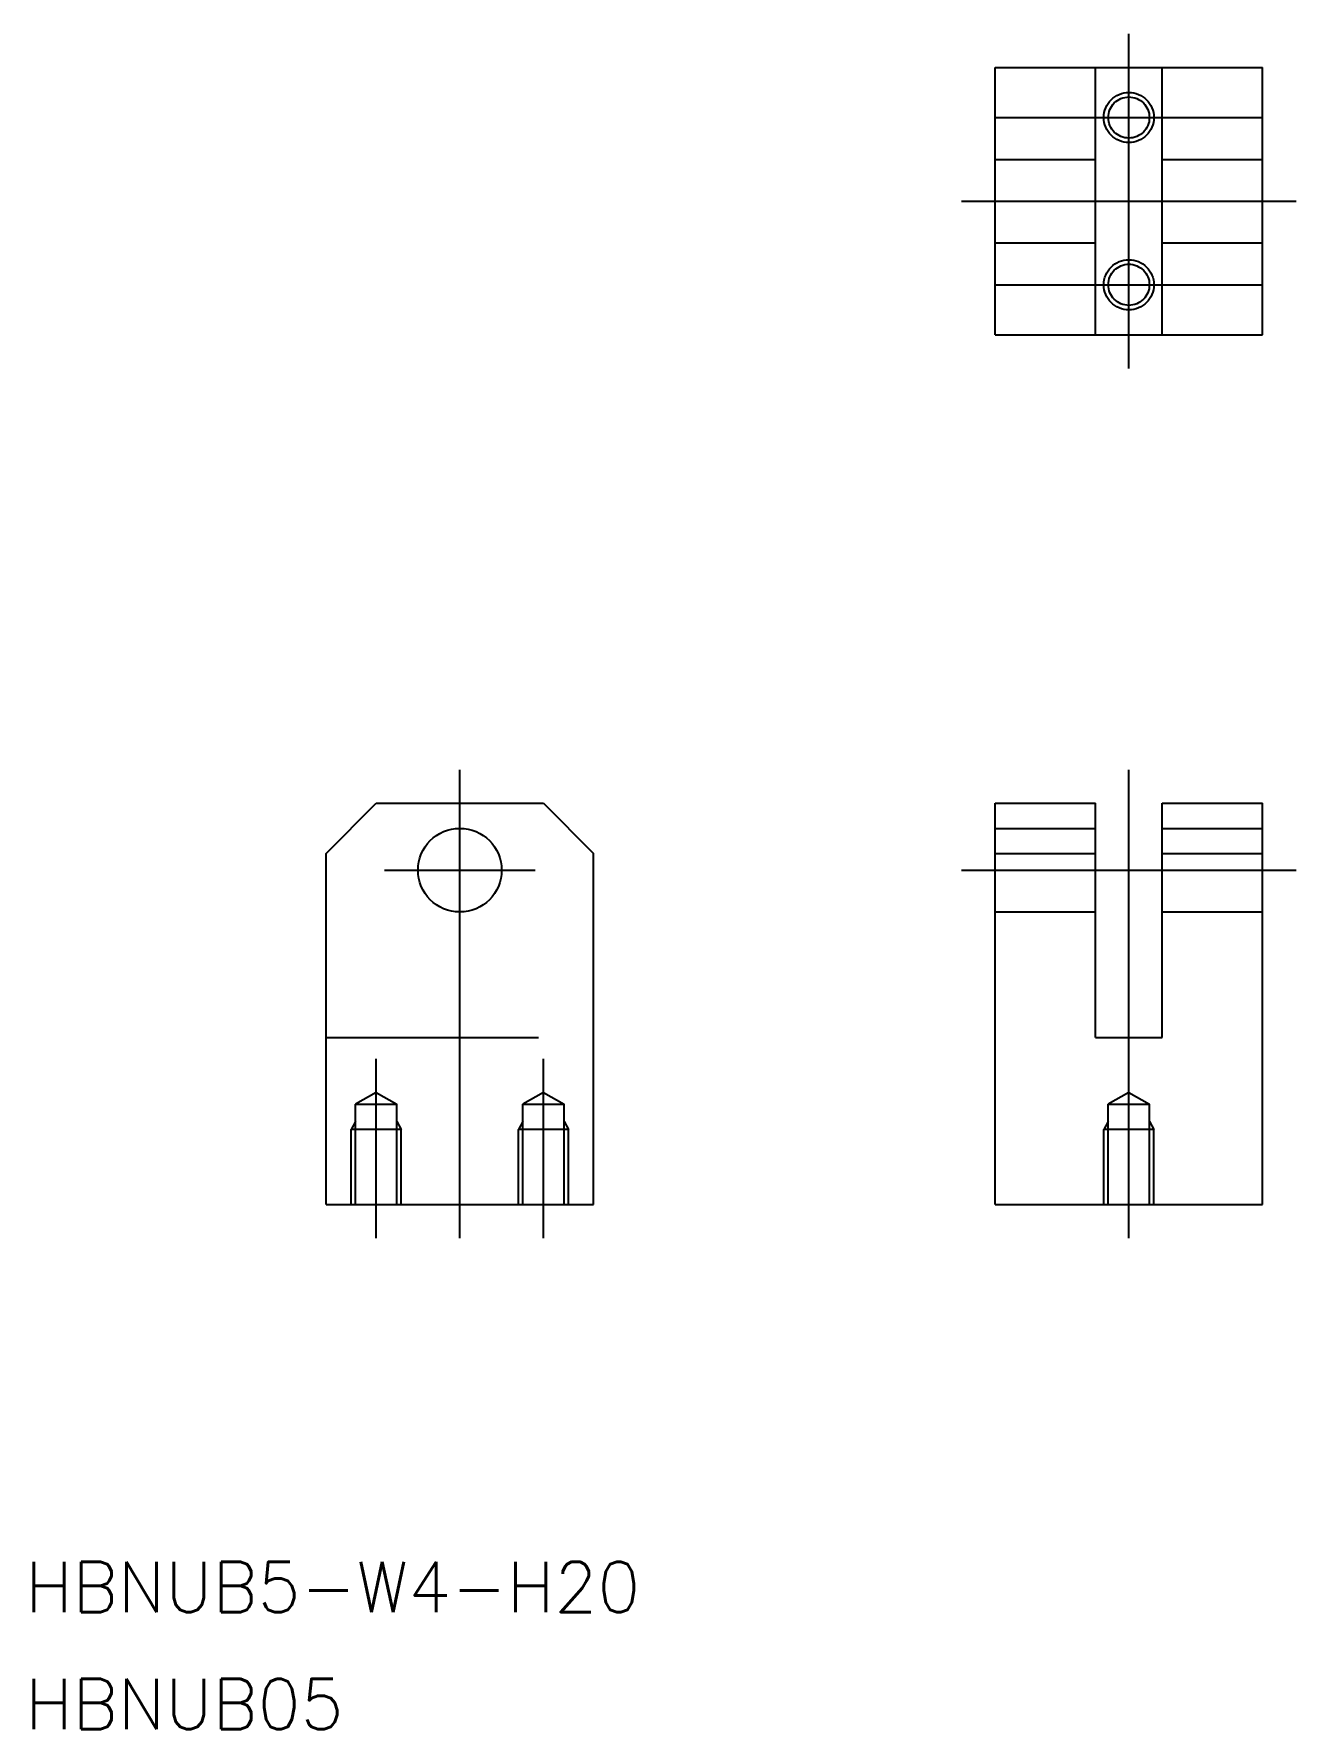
# Model space of a CAD drawing. Extents: x -25 to 50, y -51 to 50.
import ezdxf

# ---------------------------------------------------------------- set-up
doc = ezdxf.new("R2010")
doc.units = 0
doc.linetypes.add('CENTER', pattern=[50.8, 31.75, -6.35, 6.35, -6.35])
doc.linetypes.add('DASHED', pattern=[19.05, 12.7, -6.35])
doc.layers.get('0').update_dxf_attribs({"linetype": 'CONTINUOUS'})
doc.layers.add('CENTER', color=1, linetype='CENTER')
doc.styles.get("Standard").update_dxf_attribs({"font": 'txt.shx', "height": 3, "bigfont": 'bigfont.shx'})

msp = doc.modelspace()

# ---------------------------------------------------------------- linework, layer by layer
at = {"color": 7, "linetype": 'CONTINUOUS'}
for p, q in [((32, 32), (32, 48)), ((32, 48), (48, 48)), ((38, 32), (38, 48)), ((42, 32), (42, 48)), ((48, 32), (48, 48)), ((32, 45), (38, 45)), ((42, 45), (48, 45)), ((32, 35), (38, 35)), ((42, 35), (48, 35)), ((32, 32), (48, 32)), ((-8, 1), (-5, 4)), ((-5, 4), (5, 4)), ((5, 4), (8, 1)), ((32, -20), (32, 4)), ((32, 4), (38, 4)), ((38, -10), (38, 4)), ((42, 4), (48, 4)), ((42, -10), (42, 4)), ((48, -20), (48, 4)), ((-8, -20), (-8, 1)), ((8, -20), (8, 1)), ((32, 1), (38, 1)), ((42, 1), (48, 1)), ((38, -10), (42, -10)), ((-8, -20), (8, -20)), ((32, -20), (48, -20))]:
    msp.add_line(p, q, dxfattribs=at)
at = {"color": 3, "linetype": 'DASHED'}
for p, q in [((32, 42.5), (38, 42.5)), ((42, 42.5), (48, 42.5)), ((32, 37.5), (38, 37.5)), ((42, 37.5), (48, 37.5)), ((32, 2.5), (38, 2.5)), ((42, 2.5), (48, 2.5)), ((32, -2.5), (38, -2.5)), ((42, -2.5), (48, -2.5)), ((-8, -10), (8, -10)), ((-5, -13.29), (-6.23, -14)), ((-6.23, -14), (-3.77, -14)), ((-6.23, -20), (-6.23, -14)), ((-5, -13.29), (-3.77, -14)), ((-3.77, -20), (-3.77, -14)), ((5, -13.29), (3.77, -14)), ((3.77, -14), (6.23, -14)), ((3.77, -20), (3.77, -14)), ((5, -13.29), (6.23, -14)), ((6.23, -20), (6.23, -14)), ((40, -13.29), (38.77, -14)), ((38.77, -20), (38.77, -14)), ((38.77, -14), (41.23, -14)), ((40, -13.29), (41.23, -14)), ((41.23, -20), (41.23, -14)), ((-6.23, -15.03), (-6.5, -15.5)), ((-3.77, -15.03), (-3.5, -15.5)), ((3.77, -15.03), (3.5, -15.5)), ((6.23, -15.03), (6.5, -15.5)), ((38.77, -15.03), (38.5, -15.5)), ((41.23, -15.03), (41.5, -15.5)), ((-3.5, -15.5), (-6.5, -15.5)), ((-6.5, -20), (-6.5, -15.5)), ((-3.5, -20), (-3.5, -15.5)), ((6.5, -15.5), (3.5, -15.5)), ((3.5, -20), (3.5, -15.5)), ((6.5, -20), (6.5, -15.5)), ((41.5, -15.5), (38.5, -15.5)), ((38.5, -20), (38.5, -15.5)), ((41.5, -20), (41.5, -15.5))]:
    msp.add_line(p, q, dxfattribs=at)
for centre, radius in [((40, 45), 1.5), ((40, 45), 1.23), ((40, 35), 1.5), ((40, 35), 1.23)]:
    msp.add_circle(centre, radius, dxfattribs=at)
at = {"color": 7, "linetype": 'CONTINUOUS'}
msp.add_circle((0, 0), 2.5, dxfattribs=at)
at = {"layer": 'CENTER', "color": 1, "linetype": 'CENTER'}
for p, q in [((40, 30), (40, 50)), ((36.5, 45), (43.5, 45)), ((30, 40), (50, 40)), ((36.5, 35), (43.5, 35)), ((0, -22), (0, 6)), ((40, -22), (40, 6)), ((-4.5, 0), (4.5, 0)), ((30, 0), (50, 0)), ((-5, -22), (-5, -11.29)), ((5, -22), (5, -11.29))]:
    msp.add_line(p, q, dxfattribs=at)

# ---------------------------------------------------------------- texts
at = {"color": 7, "linetype": 'CONTINUOUS'}
for s, p in [('HBNUB5-W4-H20', (-25.98, -44.36)), ('HBNUB05', (-25.98, -51.36))]:
    msp.add_text(s, height=3, dxfattribs=at).set_placement(p)

doc.saveas('drawing.dxf')
